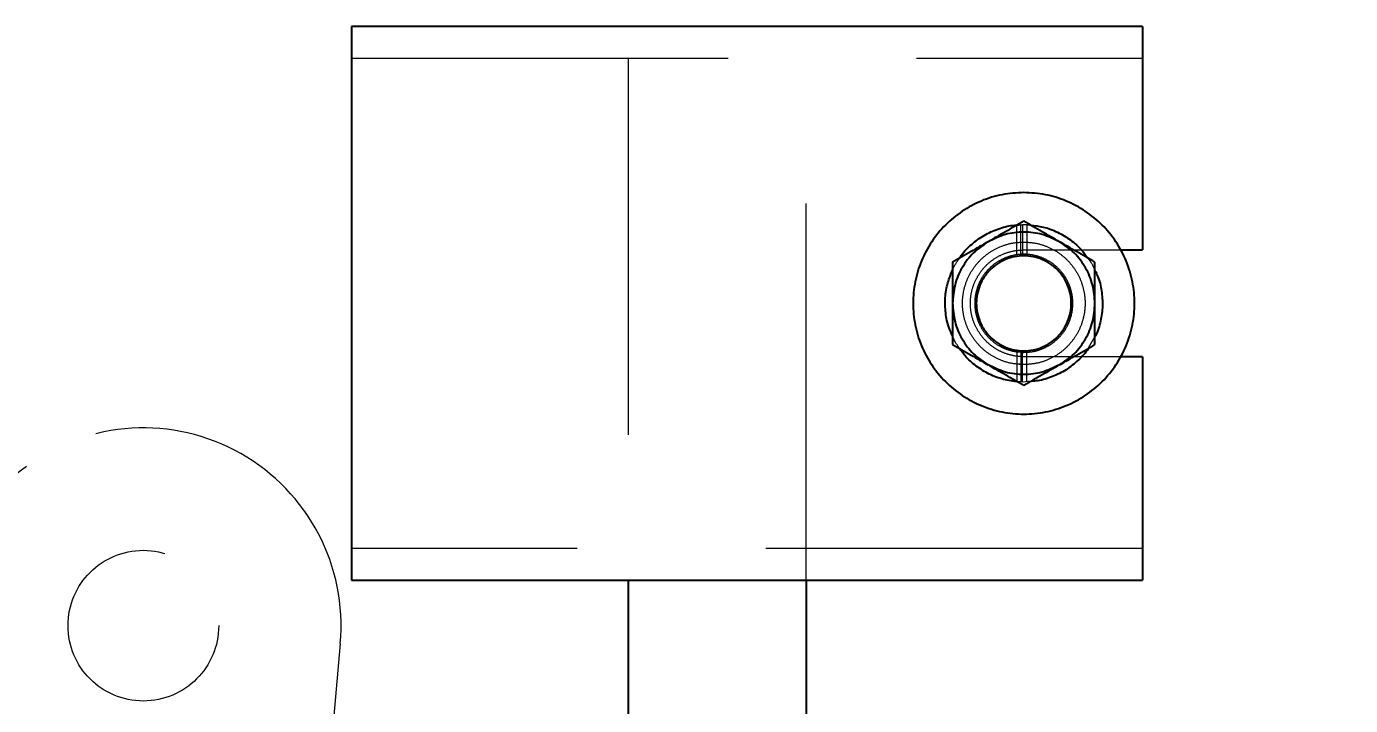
# Model space of a CAD drawing. Header units: millimetres. Extents: x 1293 to 41893, y 1011 to 26911.
# Drawn here: x 11552.3 to 11775.5, y 7088.4 to 7202.8 of the extents above; entities that cross this region are included whole.
import ezdxf

# ---------------------------------------------------------------- set-up
doc = ezdxf.new("R2010")
doc.units = ezdxf.units.MM
doc.header["$LTSCALE"] = 50
doc.linetypes.add('HIDDEN', pattern=[1.905, 1.27, -0.635])
doc.layers.add('CAPA_1', color=7, linetype='Continuous')
doc.layers.add('MAQUINAS', color=11, linetype='Continuous')
doc.styles.add('SLDTEXTSTYLE0', font='TXT', dxfattribs={"width": 0.75})
doc.dimstyles.new('SLDDIMSTYLE0', dxfattribs={"dimtxt": 100, "dimasz": 100, "dimexe": 0, "dimexo": 0.0625, "dimgap": 25, "dimtad": 2, "dimdec": 0, "dimlfac": 1.5, "dimrnd": 1e-09, "dimzin": 12, "dimdsep": 46, "dimtxsty": 'SLDTEXTSTYLE0', "dimsah": 1, "dimcen": 0.09, "dimadec": 0, "dimazin": 3, "dimtfac": 1, "dimtdec": 0, "dimtofl": 0, "dimtmove": 0, "dimatfit": 3, "dimfxl": 1, "dimfrac": 2, "dimtolj": 1, "dimtzin": 12, "dimarcsym": 0})

# ---------------------------------------------------------------- blocks, each defined once
blk = doc.blocks.new('_D_5')
at = {"layer": 'CAPA_1', "transparency": 16777216}
for p, q in [((11574.4, 7831.18), (17588.06, 7831.18)), ((17538.06, 7831.18), (17538.06, 4708.49)), ((16485.16, 4708.49), (17588.06, 4708.49))]:
    blk.add_line(p, q, dxfattribs=at)
for points in [[(17538.06, 7831.18), (17522.68, 7731.18), (17553.45, 7731.18)], [(17538.06, 4708.49), (17553.45, 4808.49), (17522.68, 4808.49)]]:
    blk.add_solid(points, dxfattribs=at)
at = {"layer": 'CAPA_1', "transparency": 16777216, "insert": (17409.15, 6122.06), "char_height": 100, "attachment_point": 1, "rotation": 90, "style": 'SLDTEXTSTYLE0'}
blk.add_mtext('4684', dxfattribs=at)
blk = doc.blocks.new('_D_15')
at = {"layer": 'CAPA_1', "transparency": 16777216}
for p, q in [((6530.12, 8742.38), (6530.12, 9415.65)), ((16745.16, 6492), (16745.16, 9415.65)), ((6530.12, 9365.65), (16745.16, 9365.65))]:
    blk.add_line(p, q, dxfattribs=at)
for points in [[(6530.12, 9365.65), (6630.12, 9350.26), (6630.12, 9381.03)], [(16745.16, 9365.65), (16645.16, 9381.03), (16645.16, 9350.26)]]:
    blk.add_solid(points, dxfattribs=at)
at = {"layer": 'CAPA_1', "transparency": 16777216, "insert": (11452.92, 9494.55), "char_height": 100, "attachment_point": 1, "style": 'SLDTEXTSTYLE0'}
blk.add_mtext('15323', dxfattribs=at)

msp = doc.modelspace()

# ---------------------------------------------------------------- linework, layer by layer
at = {"color": 1, "linetype": 'HIDDEN', "lineweight": 18}
for p, q in [((11504.2995169, 7093.5652503), (11552.2989456, 7128.7326809)), ((11605.1946117, 7098.8130914), (11602.0667882, 7064.5555853))]:
    msp.add_line(p, q, dxfattribs=at)
msp.add_circle((11571.9993539, 7101.8439281), 12.7, dxfattribs=at)
msp.add_arc((11571.9993539, 7101.8439281), 33.3333333, 354.783170205, 126.228873437, dxfattribs=at)
at = {"layer": 'MAQUINAS', "linetype": 'Continuous', "lineweight": 25}
for p, q in [((11740.3934934, 7202.8435736), (11607.0601601, 7202.8435736)), ((11607.0601601, 7189.5102403), (11607.0601601, 7122.8435736)), ((11740.3934934, 7189.5102403), (11740.3934934, 7165.1769069)), ((11736.7472222, 7165.1769069), (11740.3934934, 7165.1769069)), ((11740.3934934, 7147.1769069), (11736.7472222, 7147.1769069)), ((11740.3934934, 7147.1769069), (11740.3934934, 7122.8435736)), ((11607.0601601, 7109.5102403), (11740.3934934, 7109.5102403)), ((11653.7268267, 7109.5102403), (11653.7268267, 7085.5262403)), ((11683.7268267, 7109.5102403), (11683.7268267, 7085.5262403))]:
    msp.add_line(p, q, dxfattribs=at)
at = {"layer": 'MAQUINAS', "linetype": 'HIDDEN', "lineweight": 18}
for p, q in [((11683.7268267, 7109.5102403), (11683.7268267, 7202.8435736)), ((11607.0601601, 7197.5102403), (11740.3934934, 7197.5102403)), ((11653.7268267, 7197.5102403), (11653.7268267, 7114.8435736)), ((11719.8984934, 7169.4310001), (11719.1826951, 7169.3342587)), ((11719.2002386, 7164.3603685), (11719.2002386, 7169.3864548)), ((11719.2002386, 7168.1174322), (11720.1902386, 7168.1751855)), ((11719.8984934, 7164.4320796), (11719.8984934, 7169.4310001)), ((11720.1902386, 7169.4386828), (11720.8884934, 7169.4310001)), ((11720.1902386, 7169.4386828), (11720.1902386, 7164.4444088)), ((11720.8884934, 7169.4310001), (11720.8884934, 7164.4320796)), ((11719.7018787, 7164.4011173), (11719.8984934, 7164.4320796)), ((11720.8884934, 7164.4320796), (11720.1902386, 7164.4444088)), ((11720.3934934, 7165.1769069), (11736.7472222, 7165.1769069)), ((11732.3934934, 7150.5697008), (11731.2673665, 7148.598534)), ((11720.2919753, 7147.9167138), (11719.0077517, 7148.0407724)), ((11719.2002386, 7147.9934454), (11719.2002386, 7142.9673591)), ((11719.2002386, 7147.9934454), (11719.8984934, 7147.9217343)), ((11719.8984934, 7147.9217343), (11719.8984934, 7142.9228138)), ((11720.8884934, 7142.9228138), (11720.8884934, 7147.9217343)), ((11720.9376484, 7145.8625942), (11719.137852, 7145.9661973)), ((11720.8884934, 7145.8554365), (11719.8984934, 7145.8554365)), ((11720.1902386, 7142.9151311), (11720.1902386, 7147.9094051)), ((11736.7472222, 7147.1769069), (11720.3934934, 7147.1769069)), ((11725.4706755, 7147.1769069), (11725.1439885, 7147.039016)), ((11719.2002386, 7144.2363817), (11720.1902386, 7144.1786284)), ((11718.5226544, 7143.0956318), (11720.2919367, 7142.9234565)), ((11719.8984934, 7142.9228138), (11719.2002386, 7142.9673591)), ((11721.6271689, 7143.0327633), (11720.1902386, 7142.9151311)), ((11740.3934934, 7114.8435736), (11607.0601601, 7114.8435736))]:
    msp.add_line(p, q, dxfattribs=at)
at = {"layer": 'MAQUINAS', "linetype": 'Continuous', "lineweight": 25}
for points in [[(11607.0601601, 7202.8435736), (11607.0601601, 7202.7939508), (11607.0601601, 7202.6947051), (11607.0601601, 7201.9018699), (11607.0601601, 7200.6696194), (11607.0601601, 7198.9986629), (11607.0601601, 7196.9657129), (11607.0601601, 7194.6455457), (11607.0601601, 7192.1282203), (11607.0601601, 7190.3829003), (11607.0601601, 7189.5102403)], [(11740.3934934, 7202.8435736), (11740.3934934, 7202.7939508), (11740.3934934, 7202.6947051), (11740.3934934, 7201.9018699), (11740.3934934, 7200.6696194), (11740.3934934, 7198.9986629), (11740.3934934, 7196.9657129), (11740.3934934, 7194.6455457), (11740.3934934, 7192.1282203), (11740.3934934, 7190.3829003), (11740.3934934, 7189.5102403)], [(11720.3934934, 7174.8435736), (11721.6152137, 7174.7741017), (11724.0586544, 7174.6351577), (11727.5829654, 7173.5251884), (11730.8309889, 7171.8000378), (11733.6779054, 7169.4606987), (11736.0143094, 7166.6145687), (11737.7504141, 7163.3663344), (11738.8195022, 7159.8420799), (11739.180489, 7156.1769037), (11738.8195022, 7152.5117468), (11737.7504141, 7148.9874347), (11736.0143094, 7145.7394115), (11733.6779054, 7142.8924949), (11730.8309889, 7140.556091), (11727.5829654, 7138.8199862), (11724.0586544, 7137.7508982), (11720.3934934, 7137.3899113), (11716.7283324, 7137.7508982), (11713.2040214, 7138.8199862), (11709.9559979, 7140.556091), (11707.1090814, 7142.8924949), (11704.7726774, 7145.7394115), (11703.0365727, 7148.9874347), (11701.9674846, 7152.5117468), (11701.6064978, 7156.1769037), (11701.9674846, 7159.8420799), (11703.0365727, 7163.3663344), (11704.7726774, 7166.6145687), (11707.1090814, 7169.4606987), (11709.9559979, 7171.8000378), (11713.2040214, 7173.5251884), (11716.7283324, 7174.6351577), (11719.1717731, 7174.7741017), (11720.3934934, 7174.8435736)], [(11726.3934934, 7166.5692118), (11725.4464077, 7167.0245725), (11723.5522362, 7167.935294), (11720.3934934, 7168.2977134), (11717.2347506, 7167.935294), (11715.3405791, 7167.0245725), (11714.3934934, 7166.5692118)], [(11714.3934934, 7166.5692118), (11713.5255966, 7165.9766918), (11711.7898029, 7164.791652), (11709.8965671, 7162.2373102), (11708.6310601, 7159.3205489), (11708.4726823, 7157.2247876), (11708.3934934, 7156.1769069)], [(11732.3934934, 7156.1769069), (11732.3143045, 7157.2247876), (11732.1559267, 7159.3205489), (11730.8904197, 7162.2373102), (11728.9971839, 7164.791652), (11727.2613902, 7165.9766918), (11726.3934934, 7166.5692118)], [(11712.3934934, 7156.1769069), (11712.4232671, 7156.7005014), (11712.4828145, 7157.7476902), (11712.9585156, 7159.2581092), (11713.6978659, 7160.6501193), (11714.7004398, 7161.8702264), (11715.9202098, 7162.8715424), (11717.3123102, 7163.6155873), (11718.822705, 7164.0737678), (11720.3934948, 7164.2284765), (11721.9642763, 7164.0737678), (11723.4746958, 7163.6155873), (11724.8667058, 7162.8715424), (11726.0868128, 7161.8702264), (11727.0881288, 7160.6501193), (11727.8321737, 7159.2581092), (11728.2903543, 7157.7476902), (11728.445063, 7156.1769069), (11728.2903543, 7154.6061236), (11727.8321737, 7153.0957047), (11727.0881288, 7151.7036946), (11726.0868128, 7150.4835875), (11724.8667058, 7149.4822715), (11723.4746958, 7148.7382266), (11721.9642763, 7148.280046), (11720.3934948, 7148.1253374), (11718.822705, 7148.280046), (11717.3123102, 7148.7382266), (11715.9202098, 7149.4822715), (11714.7004398, 7150.4835875), (11713.6978659, 7151.7036946), (11712.9585156, 7153.0957047), (11712.4828145, 7154.6061236), (11712.4232671, 7155.6533125), (11712.3934934, 7156.1769069)], [(11708.3934934, 7156.1769069), (11708.4726823, 7155.1290263), (11708.6310601, 7153.0332649), (11709.8965671, 7150.1165037), (11711.7898029, 7147.5621619), (11713.5255966, 7146.377122), (11714.3934934, 7145.7846021)], [(11726.3934934, 7145.7846021), (11727.2613902, 7146.377122), (11728.9971839, 7147.5621619), (11730.8904197, 7150.1165037), (11732.1559267, 7153.0332649), (11732.3143045, 7155.1290263), (11732.3934934, 7156.1769069)], [(11726.3934934, 7145.7846021), (11725.4464077, 7145.3292414), (11723.5522362, 7144.4185199), (11720.3934934, 7144.0561005), (11717.2347506, 7144.4185199), (11715.3405791, 7145.3292414), (11714.3934934, 7145.7846021)], [(11607.0601601, 7122.8435736), (11607.0601601, 7121.9709136), (11607.0601601, 7120.2255935), (11607.0601601, 7117.7082681), (11607.0601601, 7115.388101), (11607.0601601, 7113.3551509), (11607.0601601, 7111.6841944), (11607.0601601, 7110.451944), (11607.0601601, 7109.6591087), (11607.0601601, 7109.5598631), (11607.0601601, 7109.5102403)], [(11740.3934934, 7122.8435736), (11740.3934934, 7121.9709136), (11740.3934934, 7120.2255935), (11740.3934934, 7117.7082681), (11740.3934934, 7115.388101), (11740.3934934, 7113.3551509), (11740.3934934, 7111.6841944), (11740.3934934, 7110.451944), (11740.3934934, 7109.6591087), (11740.3934934, 7109.5598631), (11740.3934934, 7109.5102403)]]:
    msp.add_open_spline(points, degree=3, dxfattribs=at)
for points, knots in [([(11709.5841343, 7163.792527), (11709.6747871, 7163.9431568), (11710.207476, 7164.8282793), (11711.5819489, 7166.1650421), (11713.6474501, 7167.7076742), (11716.0046827, 7168.7547126), (11717.8884605, 7169.3027009), (11718.9668811, 7169.3315058), (11719.1881644, 7169.3374164)], [0, 0, 0, 0, 0.045948614, 0.2700008249, 0.4940530358, 0.7181052467, 0.9421574576, 1, 1, 1, 1]), ([(11720.3934934, 7170.0333134), (11719.3628675, 7169.4382812), (11717.3948489, 7168.3020452), (11715.3618412, 7167.1282877), (11714.3934934, 7166.5692118)], [0, 0, 0, 0, 0.523687075, 1, 1, 1, 1]), ([(11726.3934934, 7166.5692118), (11725.4251456, 7167.1282877), (11723.3921379, 7168.3020452), (11721.4241193, 7169.4382812), (11720.3934934, 7170.0333134)], [0, 0, 0, 0, 0.476312925, 1, 1, 1, 1]), ([(11721.5800866, 7169.3482335), (11722.2693657, 7169.269958), (11723.8117447, 7169.0948034), (11726.0890232, 7168.241094), (11728.2978968, 7166.919148), (11730.0371476, 7165.4229285), (11730.849846, 7164.2663385), (11731.1690749, 7163.8120285)], [0, 0, 0, 0, 0.1813674905, 0.4058405736, 0.6303136566, 0.8547867397, 1, 1, 1, 1]), ([(11714.3934934, 7166.5692118), (11713.4251456, 7166.0101359), (11711.3921379, 7164.8363784), (11709.4241193, 7163.7001423), (11708.3934934, 7163.1051102)], [0, 0, 0, 0, 0.476312925, 1, 1, 1, 1]), ([(11732.3934934, 7163.1051102), (11731.3628675, 7163.7001423), (11729.3948489, 7164.8363784), (11727.3618412, 7166.0101359), (11726.3934934, 7166.5692118)], [0, 0, 0, 0, 0.523687075, 1, 1, 1, 1]), ([(11708.3934934, 7150.6711496), (11708.1777298, 7151.1243769), (11707.5930799, 7152.3524766), (11707.1577257, 7154.551121), (11707.0845448, 7157.1242213), (11707.4712797, 7159.5852737), (11708.0998086, 7161.0694844), (11708.3934934, 7161.7629928)], [0, 0, 0, 0, 0.13108644103, 0.35520195747, 0.5793174739, 0.80343299033, 1, 1, 1, 1]), ([(11708.3934934, 7163.1051102), (11708.3934934, 7161.9150459), (11708.3934934, 7159.6425737), (11708.3934934, 7157.2950587), (11708.3934934, 7156.1769069)], [0, 0, 0, 0, 0.523687075, 1, 1, 1, 1]), ([(11732.3934934, 7156.1769069), (11732.3934934, 7157.2950587), (11732.3934934, 7159.6425737), (11732.3934934, 7161.9150459), (11732.3934934, 7163.1051102)], [0, 0, 0, 0, 0.476312925, 1, 1, 1, 1]), ([(11732.3934934, 7161.6851185), (11732.5479444, 7161.3847653), (11733.0947211, 7160.3214753), (11733.5499648, 7158.2960641), (11733.7452752, 7155.7210003), (11733.3638587, 7153.1749102), (11732.8903084, 7151.4266669), (11732.4270514, 7150.6275857), (11732.3934934, 7150.5697008)], [0, 0, 0, 0, 0.0880366636, 0.311661416, 0.5352861685, 0.7589109209, 0.9825356734, 1, 1, 1, 1]), ([(11708.3934934, 7156.1769069), (11708.3934934, 7155.0587552), (11708.3934934, 7152.7112402), (11708.3934934, 7150.438768), (11708.3934934, 7149.2487037)], [0, 0, 0, 0, 0.476312925, 1, 1, 1, 1]), ([(11732.3934934, 7149.2487037), (11732.3934934, 7150.438768), (11732.3934934, 7152.7112402), (11732.3934934, 7155.0587552), (11732.3934934, 7156.1769069)], [0, 0, 0, 0, 0.523687075, 1, 1, 1, 1]), ([(11708.3934934, 7149.2487037), (11709.4241193, 7148.6536716), (11711.3921379, 7147.5174355), (11713.4251456, 7146.343678), (11714.3934934, 7145.7846021)], [0, 0, 0, 0, 0.523687075, 1, 1, 1, 1]), ([(11719.2002386, 7142.9673591), (11718.3506278, 7143.0927487), (11716.6514061, 7143.3435279), (11714.2492193, 7144.3300228), (11712.097438, 7145.7416081), (11710.5239603, 7147.1729562), (11709.84027, 7148.2129319), (11709.6278509, 7148.5360471)], [0, 0, 0, 0, 0.2246819132, 0.4493638265, 0.6740457397, 0.898727653, 1, 1, 1, 1]), ([(11731.2673665, 7148.598534), (11731.2511833, 7148.5699923), (11730.8125074, 7147.7963172), (11729.5646112, 7146.5295474), (11727.5675607, 7144.9067144), (11725.2496642, 7143.7658231), (11723.2357851, 7143.1227863), (11722.0031268, 7143.0538031), (11721.6271689, 7143.0327633)], [0, 0, 0, 0, 0.0085555077, 0.2319119625, 0.4552684173, 0.678624872, 0.9019813268, 1, 1, 1, 1]), ([(11726.3934934, 7145.7846021), (11727.3618412, 7146.343678), (11729.3948489, 7147.5174355), (11731.3628675, 7148.6536716), (11732.3934934, 7149.2487037)], [0, 0, 0, 0, 0.476312925, 1, 1, 1, 1]), ([(11720.3934934, 7142.3205005), (11719.3628675, 7142.9155326), (11717.3948489, 7144.0517687), (11715.3618412, 7145.2255262), (11714.3934934, 7145.7846021)], [0, 0, 0, 0, 0.52368707497, 1, 1, 1, 1]), ([(11726.3934934, 7145.7846021), (11725.4251456, 7145.2255262), (11723.3921379, 7144.0517687), (11721.4241193, 7142.9155326), (11720.3934934, 7142.3205005)], [0, 0, 0, 0, 0.47631292503, 1, 1, 1, 1])]:
    msp.add_open_spline(points, degree=3, knots=knots, dxfattribs=at)
at = {"layer": 'MAQUINAS', "linetype": 'HIDDEN', "lineweight": 18}
for points, knots in [([(11719.1881644, 7169.3374164), (11719.8254302, 7169.4143637), (11720.6276576, 7169.5112294), (11721.4176424, 7169.3760337), (11721.5800866, 7169.3482335)], [0, 0, 0, 0, 0.7943705051, 1, 1, 1, 1]), ([(11708.3934934, 7161.7629928), (11708.4295917, 7161.8620309), (11708.6991348, 7162.60154), (11709.1733918, 7163.2397707), (11709.5841343, 7163.792527)], [0, 0, 0, 0, 0.13392407289, 1, 1, 1, 1]), ([(11731.1690749, 7163.8120285), (11731.3600801, 7163.5760085), (11731.8790734, 7162.9347025), (11732.1942876, 7162.1690118), (11732.3934934, 7161.6851185)], [0, 0, 0, 0, 0.36803021407, 1, 1, 1, 1]), ([(11709.6278509, 7148.5360471), (11709.3366457, 7148.909555), (11708.8253683, 7149.5653337), (11708.5234499, 7150.3383958), (11708.3934934, 7150.6711496)], [0, 0, 0, 0, 0.56956399368, 1, 1, 1, 1])]:
    msp.add_open_spline(points, degree=3, knots=knots, dxfattribs=at)
for points in [[(11719.8984934, 7145.8554365), (11719.2350508, 7145.9245866), (11717.9081657, 7146.062887), (11716.0154084, 7146.750357), (11714.2844961, 7147.7615323), (11712.7816187, 7149.0937457), (11711.5623378, 7150.6879629), (11710.6722161, 7152.487282), (11710.1443957, 7154.4239704), (11709.9985571, 7156.4260254), (11710.2401332, 7158.4187959), (11710.8601212, 7160.3279766), (11711.8354142, 7162.0825904), (11713.1296636, 7163.6165699), (11714.694633, 7164.8752612), (11716.4719967, 7165.8023594), (11718.3955131, 7166.398371), (11719.7275, 7166.4729505), (11720.3934934, 7166.5102403)], [(11720.3934934, 7166.5102403), (11721.0594868, 7166.4729505), (11722.3914737, 7166.398371), (11724.3149901, 7165.8023594), (11726.0923538, 7164.8752612), (11727.6573233, 7163.6165699), (11728.9515726, 7162.0825904), (11729.9268656, 7160.3279766), (11730.5468536, 7158.4187959), (11730.7884297, 7156.4260254), (11730.6425911, 7154.4239704), (11730.1147708, 7152.487282), (11729.224649, 7150.6879629), (11728.0053681, 7149.0937457), (11726.5024907, 7147.7615323), (11724.7715784, 7146.750357), (11722.8788211, 7146.062887), (11721.551936, 7145.9245866), (11720.8884934, 7145.8554365)], [(11720.3934934, 7147.1769069), (11719.8044497, 7147.2104023), (11718.6263622, 7147.2773932), (11716.9271409, 7147.8125569), (11715.3611295, 7148.644326), (11713.988509, 7149.7722216), (11712.8620286, 7151.1444629), (11712.0249781, 7152.7105757), (11711.5095249, 7154.4097704), (11711.3354777, 7156.1769069), (11711.5095249, 7157.9440435), (11712.0249781, 7159.6432381), (11712.8620286, 7161.209351), (11713.988509, 7162.5815922), (11715.3611295, 7163.7094879), (11716.9271409, 7164.5412569), (11718.6263622, 7165.0764207), (11719.8044497, 7165.1434115), (11720.3934934, 7165.1769069)], [(11720.1902386, 7147.9094051), (11720.7217162, 7147.9259562), (11721.7846715, 7147.9590585), (11723.3296761, 7148.3945028), (11724.7655683, 7149.0957719), (11726.0399366, 7150.064765), (11727.1054748, 7151.258194), (11727.9228309, 7152.6339271), (11728.4617682, 7154.1405576), (11728.7023614, 7155.7225176), (11728.6357131, 7157.3212716), (11728.2642881, 7158.877712), (11727.6018207, 7160.3342828), (11726.6728073, 7161.6371243), (11725.5116005, 7162.7380606), (11724.1611388, 7163.5963817), (11722.6713589, 7164.1803491), (11721.0973493, 7164.4683691), (11719.4973128, 7164.4497914), (11717.9304148, 7164.1253031), (11716.4545954, 7163.5069028), (11715.1244266, 7162.6174575), (11713.9890948, 7161.4898567), (11713.0905817, 7160.1657963), (11712.4621121, 7158.6942362), (11712.1269255, 7157.1295936), (11712.0974149, 7155.529715), (11712.374677, 7153.953798), (11712.9484387, 7152.459974), (11713.7975609, 7151.1040109), (11714.8903568, 7149.934071), (11716.1874939, 7149.0007972), (11717.6369905, 7148.311152), (11718.6791559, 7148.0993476), (11719.2002386, 7147.9934454)]]:
    msp.add_open_spline(points, degree=3, dxfattribs=at)

# ---------------------------------------------------------------- dimensions: what is measured, and where the dimension line sits
at = {"layer": 'CAPA_1'}
dim = msp.add_linear_dim(base=(16745.1618891, 9365.6463094), p1=(6530.1246702, 8678.8772747), p2=(16745.1618891, 6428.5014528), dimstyle='SLDDIMSTYLE0', dxfattribs=at)
dim.commit()
dim.dimension.update_dxf_attribs({"geometry": '_D_15', "text_midpoint": (11637.6432797, 9365.6463094), "dimtype": 160})
dim = msp.add_linear_dim(base=(17538.0605071, 4708.4929069), p1=(11510.8968592, 7831.1769069), p2=(16421.6646746, 4708.4929069), angle=90, dimstyle='SLDDIMSTYLE0', dxfattribs=at)
dim.commit()
dim.dimension.update_dxf_attribs({"geometry": '_D_5', "text_midpoint": (17538.0605071, 6269.8349069), "dimtype": 160})

doc.saveas('drawing.dxf')
